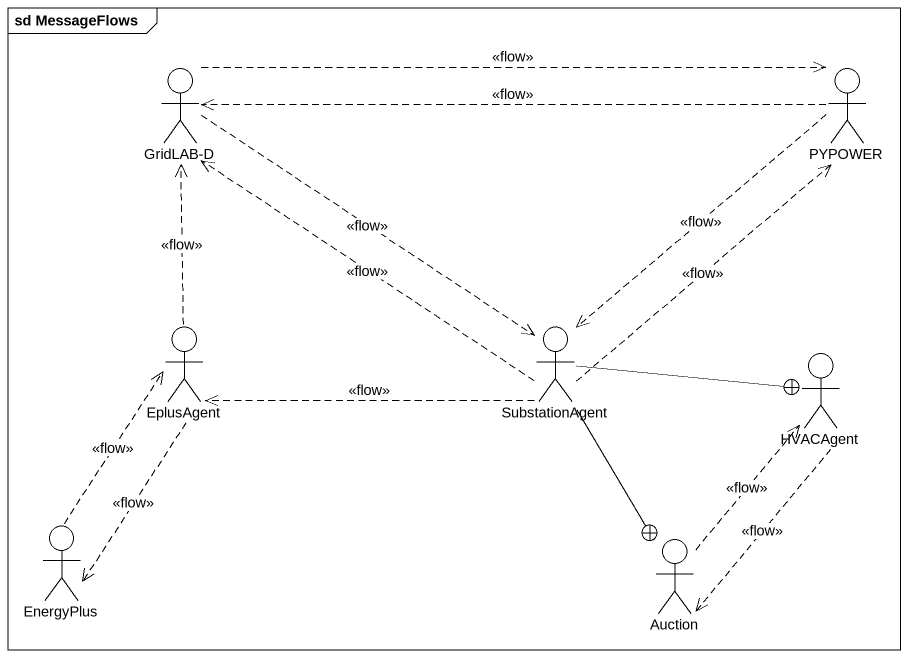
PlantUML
@startuml
mainframe sd MessageFlows
actor "GridLAB-D" as GridLAB_D
actor PYPOWER
actor EplusAgent
actor SubstationAgent
actor HVACAgent
actor EnergyPlus
actor Auction
GridLAB_D .right.> PYPOWER : <<flow>>
GridLAB_D ..> SubstationAgent : <<flow>>
PYPOWER .left.> GridLAB_D : <<flow>>
PYPOWER ..> SubstationAgent : <<flow>>
EplusAgent .up.> GridLAB_D : <<flow>>
EplusAgent ..> EnergyPlus : <<flow>>
SubstationAgent .up.> GridLAB_D : <<flow>>
SubstationAgent .up.> PYPOWER : <<flow>>
SubstationAgent .left.> EplusAgent : <<flow>>
SubstationAgent -right-+ HVACAgent
SubstationAgent --+ Auction
HVACAgent ..> Auction : <<flow>>
EnergyPlus .up.> EplusAgent : <<flow>>
Auction .up.> HVACAgent : <<flow>>
@enduml
